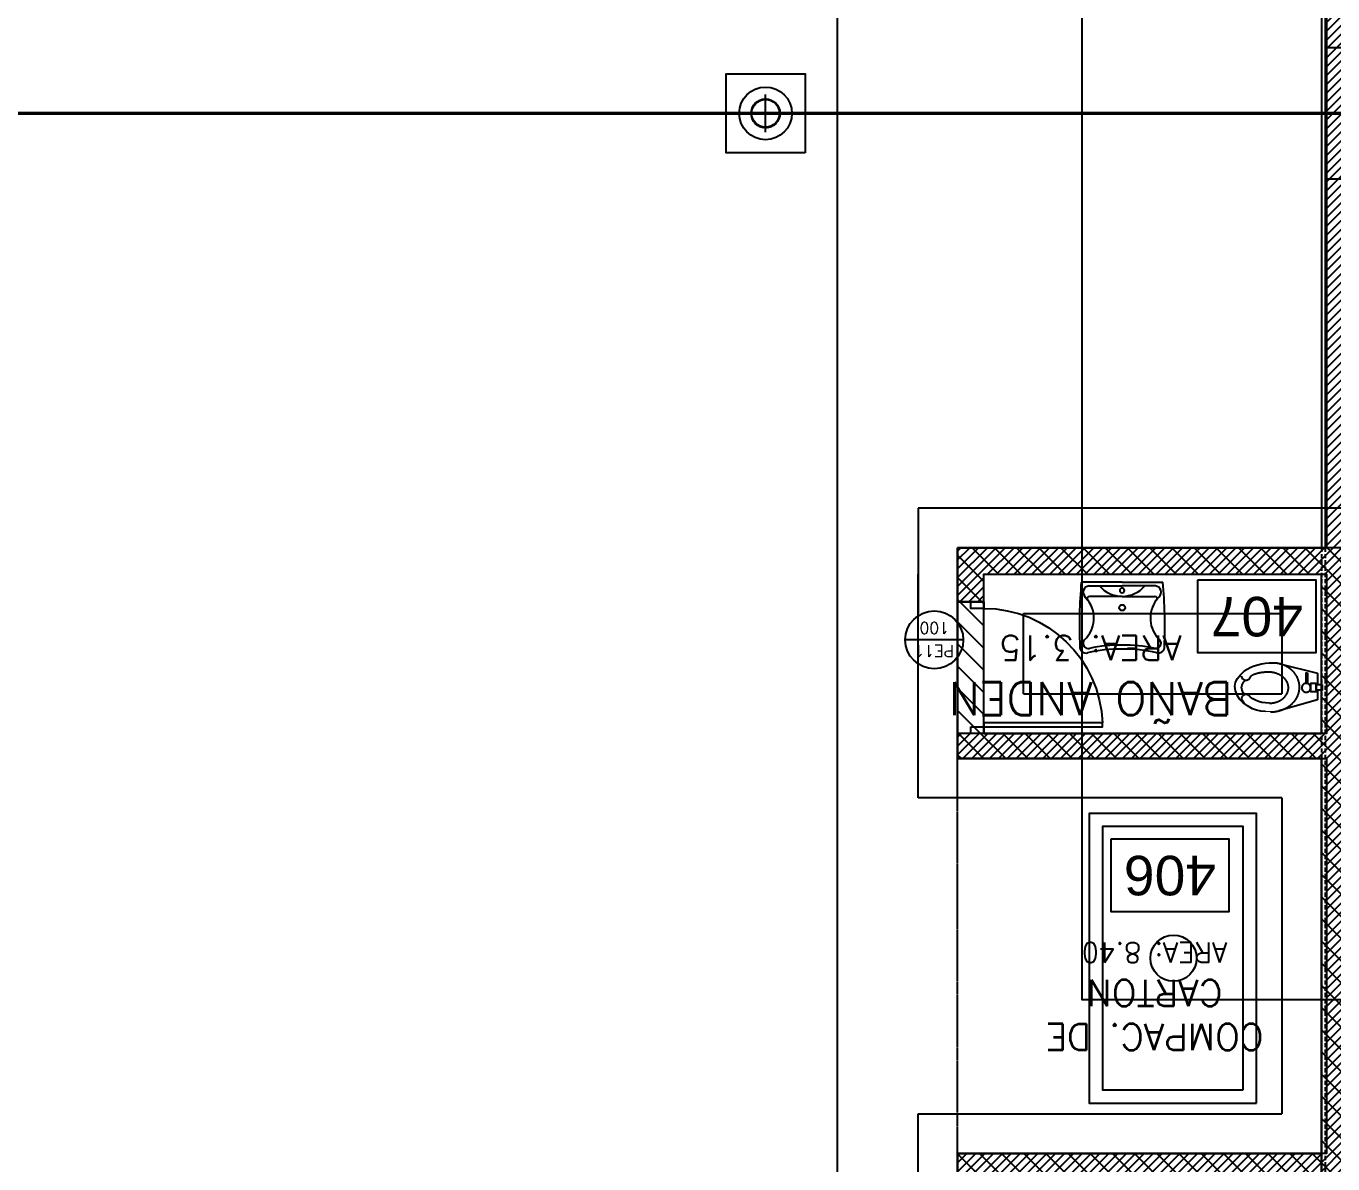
# Model space of a CAD drawing. Header units: millimetres. Extents: x 1478096 to 1808313, y 619971 to 762366.
# Drawn here: x 1515019 to 1524942, y 675848 to 684489 of the extents above; entities that cross this region are included whole.
import ezdxf
from ezdxf.enums import TextEntityAlignment as Align

# ---------------------------------------------------------------- set-up
doc = ezdxf.new("R2010")
doc.units = ezdxf.units.MM
doc.header["$LTSCALE"] = 10
for name, pattern in [('CENTERX2', [4, 2.5, -0.5, 0.5, -0.5]), ('DASHED2', [0.375, 0.25, -0.125]), ('HIDDEN2', [4.762499999999999, 3.175, -1.5875])]:
    doc.linetypes.add(name, pattern=pattern)
for name, color, linetype in [('0-superficies', 7, 'Continuous'), ('0_Estructura', 251, 'Continuous'), ('A-HATCH-BLOQUE', 241, 'Continuous'), ('AR-MURO DE BLOQUE', 134, 'Continuous'), ('AR-PROYECCION', 200, 'DASHED2'), ('CA-PUERTAS', 8, 'Continuous'), ('COSTAN-CAM-EJES', 251, 'CENTERX2'), ('DC-ARQ-0 TEXTOS', 7, 'Continuous'), ('DC-ARQ-CHAPA', 7, 'Continuous'), ('DC-ARQ-EQUIP. SANITARIO', 40, 'Continuous'), ('DC-ARQ-MURO BLOQUE', 181, 'Continuous'), ('DC-ARQ-VEREDAS Y URBAN', 9, 'Continuous'), ('EQ-FIJO', 251, 'Continuous'), ('TXT CARPINTERIAS', 2, 'Continuous')]:
    doc.layers.add(name, color=color, linetype=linetype)
doc.layers.add('DC-SUP- UTILES', color=2, linetype='Continuous', plot=False)
doc.styles.add('ROMANS', font='romans')
doc.styles.get("Standard").update_dxf_attribs({"font": 'ARIAL.TTF'})
pattern_1 = [(134.9999999999999, (939091.9659762282, 2624147.768454446), (-84.18990113502338, -84.18990113502322), [])]

# ---------------------------------------------------------------- blocks, each defined once
blk = doc.blocks.new('O-BASE_F (3)$0$Baño Discapacitado Bacha')
at = {"lineweight": 0}
for p, q in [((-0.01009767992206889, -0.004183808422396851), (-0.01009767992206889, 0.3058161915775486)), ((-0.1236981825385328, 0.275475146379847), (-0.1458981299284687, 0.2577573192692739)), ((-0.1185358972235235, -0.003966095260295788), (-0.1185358972235235, 0.2444484681904555)), ((-0.03926434658831113, 0.247965698459609), (-0.03926434658831113, -0.003966095260295788)), ((-0.1185358972235235, -0.004401521584497914), (-0.1185358972235235, -0.2528160850350218)), ((-0.03926434658831113, -0.2563333153044027), (-0.03926434658831113, -0.004401521584497914)), ((-0.01009767992206889, -0.004183808422396851), (-0.01009767992206889, -0.3141838084223423)), ((-0.1236981825385328, -0.2838427632244134), (-0.1458981299284687, -0.2661249361140676))]:
    blk.add_line(p, q, dxfattribs=at)
blk.add_circle((-0.2045421243666397, -0.003966095260295788), 0.0225, dxfattribs=at)
for centre, radius, start, end in [((-0.5021435002544195, 0.2700317897346736), 0.0473698431747369, 84.70168588054595, 193.4937682878212), ((-0.3431359356437724, -3.510095561834589), 3.830417338829238, 85.01208133904015, 92.31365073306131), ((-1.496239526068052, 0.02122449406436999), 0.9774979946969004, 358.5424450399726, 14.10340109882698), ((-0.4746368405750445, 0.2517710390661136), 0.03966625774218341, 48.03370778292744, 192.1111006386721), ((-1.510610264334559, 0.0203036510249035), 1.021852090147631, 358.5901498086089, 12.61349995471661), ((-0.2842105782339104, 0.4340023078229365), 0.2240371159985904, 222.9807491075679, 308.1238937002748), ((-0.1354536923760179, 0.2444484681904555), 0.01691779515256349, 359.9999999999479, 128.1238937002586), ((-0.08764164165415878, 0.2428125813693782), 0.04865097423090714, 6.080181261685122, 137.8274903609295), ((0.1074460715873329, -0.003966095260295788), 0.2259819688109165, 130.4822871148936, 180), ((-0.0737290331632039, -0.003966095260295788), 0.0175, 0, 180), ((-1.496239526068052, -0.02915668458496157), 0.9774979946969004, 345.896598901173, 1.457554960027458), ((-1.510610264334559, -0.0286712678696972), 1.021852090147631, 347.3865000452834, 1.409850191391019), ((-1.591834790808775, 0.01006125386919621), 1.1020253734759, 359.2593594497787, 359.2650195189402), ((0.1074460715873329, -0.004401521584497914), 0.2259819688109201, 180, 229.5177128851064), ((-0.0737290331632039, -0.003966095260295788), 0.0175, 180, 0), ((-0.5021435002544195, -0.2783994065792399), 0.04736984317472949, 166.5062317121788, 275.2983141194541), ((-0.4746368405750445, -0.26013865591068), 0.03966625774219033, 167.8888993613342, 311.9662922170726), ((-0.2842105782339104, -0.4423699246675028), 0.224037115998592, 51.87610629972513, 137.0192508924321), ((-0.1354536923760179, -0.2528160850350218), 0.01691779515256555, 231.8761062997414, 5.211020790109826e-11), ((-0.08764164165415878, -0.2511801982139445), 0.04865097423090451, 222.1725096390681, 353.9198187383149), ((-0.3431359356437724, 3.501727944989796), 3.830417338829239, 267.6863492669387, 274.9879186609598)]:
    blk.add_arc(centre, radius, start, end, dxfattribs=at)
blk = doc.blocks.new('O-BASE_F (3)$0$Inodoro')
at = {"linetype": 'Continuous', "lineweight": 5}
for p, q in [((0.02071697088740621, 0.09221148387405265), (0.3146553864652333, 0.1771911161320077)), ((0.3774760822823282, 0.184515744397288), (0.4141717511239449, 0.1829132809784824)), ((0.3853909359359022, 0.1181933869747809), (0.4140869151658535, 0.1167132597907994)), ((0.4140869151658535, 0.1167132597907994), (0.4419756381109892, 0.1126353764029773)), ((0.4141717511239449, 0.1829132809784824), (0.44985904762882, 0.178313621330517)), ((0.4419756381109892, 0.1126353764029773), (0.4681568290711766, 0.1058622500713682)), ((0.44985904762882, 0.178313621330517), (0.4833385348898673, 0.1709201151675188)), ((0.4681568290711766, 0.1058622500713682), (0.4918313287880665, 0.09669611328911287)), ((0.4833385348898673, 0.1709201151675188), (0.5135104964019774, 0.1608358333856472)), ((0.5135104964019774, 0.1608358333856472), (0.5512492025636675, 0.1388303781916989)), ((0.5512492025636675, 0.1388303781916989), (0.5844826213159422, 0.1149374947544857)), ((0.5590346533564343, 0.133608620250186), (0.5762924255493544, 0.1184603761531093)), ((0.5762924255493544, 0.1184603761531093), (0.5877502203483118, 0.1033283261088513)), ((0.5844826213159422, 0.1149374947544857), (0.6115054543365659, 0.0872619370121015)), ((0.5877502203483118, 0.1033283261088513), (0.590937364316801, 0.09871940938791113)), ((0.02051761651330253, 0.02081176216159975), (0.02071697088740621, 0.09221148387405265)), ((0.4918313287880665, 0.09669611328911287), (0.5122002572106794, 0.08553919815966537)), ((0.5122002572106794, 0.08553919815966537), (0.5286641750934677, 0.07259317915031716)), ((0.5286641750934677, 0.07259317915031716), (0.538435657700802, 0.0623658565406231)), ((0.5424241945903532, 0.05825470420842294), (0.5384353784929772, 0.06226585693036668)), ((0.5469152424013828, 0.05504215232940624), (0.5424241945903532, 0.05825470420842294)), ((0.5520088007441473, 0.05272792169569129), (0.5469152424013828, 0.05504215232940624)), ((0.5574045915800525, 0.05121285032049627), (0.5520088007441473, 0.05272792169569129)), ((0.5630031737146055, 0.05069721663210203), (0.5574045915800525, 0.05121285032049627)), ((0.568604547927066, 0.05118157904610143), (0.5630031737146055, 0.05069721663210203)), ((0.5740087149972624, 0.05266649597814421), (0.568604547927066, 0.05118157904610143)), ((0.5790151172889182, 0.05495252662336725), (0.5740087149972624, 0.05266649597814421)), ((0.5740087149972624, 0.05266649597814421), (0.5840723786167246, 0.03963834665825061)), ((0.5836240340098584, 0.05813967059191327), (0.5790151172889182, 0.05495252662336725)), ((0.5876351867317453, 0.06212848668928928), (0.5836240340098584, 0.05813967059191327)), ((0.5840723786167246, 0.03963834665825061), (0.5935167792360971, 0.01971189947852281)), ((0.5908480178186437, 0.0667195341105753), (0.5876351867317453, 0.06212848668928928)), ((0.5931619692445338, 0.0717130928431402), (0.5908480178186437, 0.0667195341105753)), ((0.590937364316801, 0.09871940938791113), (0.5932233949621377, 0.0937130070962553)), ((0.594677040619672, 0.07710888367904545), (0.5931619692445338, 0.0717130928431402)), ((0.5932233949621377, 0.0937130070962553), (0.5947083118941237, 0.08830884002611583)), ((0.5935167792360971, 0.01971189947852281), (0.5967592495658209, -0.0008972340888817598)), ((0.5951926743081231, 0.0827074658135416), (0.594677040619672, 0.07710888367904545)), ((0.5947083118941237, 0.08830884002611583), (0.5951926743081231, 0.0827074658135416)), ((0.6115054543365659, 0.0872619370121015), (0.631319939185687, 0.05660649392461892)), ((0.631319939185687, 0.05660649392461892), (0.6434291490979831, 0.02407255724364177)), ((0.6434291490979831, 0.02407255724364177), (0.6475353189048292, -0.009539038525360866)), ((0.02015408794841278, -0.1093877303728163), (0.02039336903908406, -0.02368806439585569)), ((0.5363738110087297, -0.06722889179962976), (0.5364743690346359, -0.06702917178694179)), ((0.5364743690346359, -0.06702917178694179), (0.5380805053702034, -0.0648336476865552)), ((0.5380805053702034, -0.0648336476865552), (0.5420916580922039, -0.06084483158917919)), ((0.5420916580922039, -0.06084483158917919), (0.5466005752028877, -0.05765740841275147)), ((0.5466005752028877, -0.05765740841275147), (0.5517072563125112, -0.05527165736515371)), ((0.5517072563125112, -0.05527165736515371), (0.5571111441748826, -0.05388674004331051)), ((0.5571111441748826, -0.05388674004331051), (0.5627125183874568, -0.0534023776293111)), ((0.5627125183874568, -0.0534023776293111), (0.5683111005218962, -0.05391801131770535)), ((0.5683111005218962, -0.05391801131770535), (0.5737071705657399, -0.0553330830827008)), ((0.583046781826738, -0.04115910475445617), (0.5709091359335616, -0.05462526799237821)), ((0.5737071705657399, -0.0553330830827008), (0.5787004500904231, -0.0577470341188473)), ((0.6040892259946986, -0.09761807698572511), (0.5784167317431184, -0.1235464984499117)), ((0.5787004500904231, -0.0577470341188473), (0.5832914975115955, -0.06095986520568886)), ((0.5932020256069563, -0.02138738191513312), (0.583046781826738, -0.04115910475445617)), ((0.5832914975115955, -0.06095986520568886), (0.5872803136089715, -0.0649710179276326)), ((0.5872803136089715, -0.0649710179276326), (0.5904677367855129, -0.0694799350383164)), ((0.5904677367855129, -0.0694799350383164), (0.5927534882227974, -0.07458633694022865)), ((0.5927534882227974, -0.07458633694022865), (0.594238405154897, -0.07999050401031127)), ((0.5967592495658209, -0.0008972340888817598), (0.5932020256069563, -0.02138738191513312)), ((0.594238405154897, -0.07999050401031127), (0.5949182994644389, -0.0871924304023537)), ((0.6278670326001929, -0.06978435797861948), (0.6040892259946986, -0.09761807698572511)), ((0.6425499004141102, -0.04012523807671187), (0.6278670326001929, -0.06978435797861948)), ((0.6475353189048292, -0.009539038525360866), (0.6425499004141102, -0.04012523807671187)), ((0.3060561313454855, -0.1806862691290121), (0.02015408794841278, -0.1093877303728163))]:
    blk.add_line(p, q, dxfattribs=at)
for points in [[(-0.01610648869905162, -0.02358615354631866), (-0.01598224122494685, 0.02091367301119362), (0.03161757325005965, 0.02078077009502977), (0.03149332577595487, -0.02371905646242567)], [(0.03146680103418475, -0.03321901943536432), (0.03165303264154318, 0.03348072059571905), (0.0718528759585979, 0.03336847905728746), (0.07166664435135317, -0.03333126097379591)], [(0.09634485630272138, -0.112800474249525), (0.09656654730144965, -0.03340078371775235), (0.1076665040383205, -0.03343177578432233), (0.1074448130394785, -0.112831466316095)]]:
    blk.add_lwpolyline(points, close=True, dxfattribs=at)
blk.add_arc((0.3632537577881294, 0.2123555627608198), 0.3989210699960086, 269.2511450207348, 302.6420974404774, dxfattribs=at)
for points, knots in [([(0.3774760822823282, 0.184515744397288), (0.318476312239909, 0.1846804770034396), (0.267406569461059, 0.1597729706195423), (0.2163368266823227, 0.134865464235645), (0.1867159050766531, 0.09159799949901526), (0.1570949834710973, 0.04833053476238547), (0.1569551003597098, -0.00176926996863358)], [0, 0, 0, 0.3554765225139795, 0.3554765225139795, 0.6891774112395751, 0.6891774112395751, 1, 1, 1]), ([(0.3853909359359022, 0.1181933869747809), (0.3467910863826091, 0.1183011611882989), (0.3133469621245695, 0.1025444783725789), (0.2799028378665298, 0.08678779555685878), (0.260575991144151, 0.0592916504381833), (0.2412491444218858, 0.03179550531950781), (0.2411606355469758, 9.562887294123357e-05)], [0, 0, 0, 0.359702260101416, 0.359702260101416, 0.6936552288790401, 0.6936552288790401, 1, 1, 1]), ([(0.2411606355469758, 9.562887294123357e-05), (0.2410729642955403, -0.03130424874291293), (0.2616969390920758, -0.05856193874461724), (0.2823209138886114, -0.08581962874637838), (0.3181269385344194, -0.1016196635531514), (0.3539329631803412, -0.1174196983598677), (0.3953328018203592, -0.1175352903919702)], [0, 0, 0, 0.2951645171407069, 0.2951645171407069, 0.6297846554620834, 0.6297846554620834, 1, 1, 1]), ([(0.1569551003597098, -0.00176926996863358), (0.1568171717030964, -0.05116907742791454), (0.1836978447346382, -0.09394429710891927), (0.2105785177662938, -0.1367195167899808), (0.2573093710309422, -0.1615500897733), (0.3040402242957043, -0.1863806627566191), (0.3580400138260984, -0.1865314349724372)], [0, 0, 0, 0.3208502575349554, 0.3208502575349554, 0.6542948608042036, 0.6542948608042036, 1, 1, 1]), ([(0.3855331192244194, -0.1174079284166396), (0.4260329613722433, -0.1175210075784889), (0.4610018112825855, -0.1108186172106116), (0.4959706611928141, -0.1041162268427911), (0.5162535287879564, -0.09237281241519213), (0.5365363963830987, -0.08062939798759317), (0.5365743686447786, -0.06702945099476665)], [0, 0, 0, 0.4506196912288224, 0.4506196912288224, 0.7981051594547316, 0.7981051594547316, 1, 1, 1])]:
    blk.add_open_spline(points, degree=2, knots=knots, dxfattribs=at)
blk.add_open_spline([(0.07707233837072636, -0.01530258428391562), (0.07256409320814328, -0.007494074609212475), (0.07256409320814328, 0.01053890604134722), (0.08158058353342312, 0.02615592539075351), (0.09719760288282941, 0.0351724157160902), (0.1152305835333891, 0.0351724157160902), (0.1308476028827954, 0.02615592539075351), (0.1398640932080752, 0.01053890604134722), (0.1398640932080752, -0.007494074609212475), (0.1308476028827954, -0.02311109395861877), (0.1152305835333891, -0.03212758428395546), (0.09719760288282941, -0.03212758428395546), (0.08158058353342312, -0.02311109395861877), (0.07707233837072636, -0.01530258428391562)], degree=2, dxfattribs=at)
blk = doc.blocks.new('PUERTA 0.9')
for points in [[(2727.54958699661, 572.2546415263231), (2727.449587030609, 572.2546415263231), (2727.449587030609, 572.2046414583241), (2727.54958699661, 572.2046414583241)], [(2727.449586996611, 571.3046397349382), (2726.549586996611, 571.3046397349382), (2726.549586996611, 571.3346403837155), (2727.449586996611, 571.3346403837155)], [(2727.54958699661, 571.3046414583241), (2727.449587030609, 571.3046414583241), (2727.449587030609, 571.2546413903251), (2727.54958699661, 571.2546413903251)]]:
    blk.add_lwpolyline(points, close=True)
blk.add_arc((2727.449946845802, 571.3037519966799), 0.9008895328028913, 90.02277277378853, 178.0351409134095)
blk = doc.blocks.new('SIMB-CAR')
blk.add_line((-0.5, 0), (0.5, 0))
blk.add_circle((0, 0), 0.5)
at = {"style": 'ROMANS'}
for tag, p in [('TIPO', (0, 0.1917687192590165)), ('NUMERO', (0, -0.2054664849201799))]:
    blk.add_attdef(tag, text='', height=0.2, dxfattribs=at).set_placement(p, align=Align.MIDDLE)

msp = doc.modelspace()

# ---------------------------------------------------------------- hatches: boundary and pattern name
at = {"layer": '0_Estructura'}
h = msp.add_hatch(dxfattribs=at)
h.set_pattern_fill('ANSI31', color=256, scale=2, angle=-198.0232727013182, style=0)
h.set_pattern_definition([(206.9767272986817, (3160024.508934356, 714504.7894195309), (2.880541283471867, -5.659061928819497), [])])
h.paths.add_polyline_path([(1520529.493792742, 683860.5357257009, 1), (1520738.698595075, 683792.4670054178, 1)])
h.paths.add_polyline_path([(1520534.058261157, 683859.0505899853, 1), (1520734.134126661, 683793.9521411329, 1)], flags=16)
h = msp.add_hatch(dxfattribs=at)
h.set_pattern_fill('ANSI31', color=256, scale=2, angle=-180, style=0)
h.set_pattern_definition([(224.9999999999999, (3070089.167293148, 1220232.195650204), (4.490128060534571, -4.490128060534581), [])])
h.paths.add_polyline_path([(1520524.097134246, 683826.5018865288, 1), (1520744.097134246, 683826.5018865288, 1)])
h.paths.add_polyline_path([(1520528.897134246, 683826.5018865288, 1), (1520739.297134246, 683826.5018865288, 1)], flags=16)
h = msp.add_hatch(dxfattribs=at)
h.set_pattern_fill('ANSI31', color=256, scale=37.5, angle=89.99999999999997, style=0)
h.set_pattern_definition(pattern_1)
h.paths.add_polyline_path([(1516295.045259116, 663826.4697496113), (1525055.045807571, 663826.4704258811), (1525055.0458034, 665324.1853963588), (1524889.540582046, 665324.1853963588), (1524889.540582046, 665824.1853963593), (1524855.045802007, 665824.1853963598), (1524855.045807015, 664026.4704104409), (1516495.045382077, 664026.4697650512), (1516495.046487323, 665824.1853963593), (1516295.046487324, 665824.1853963593)])
h.paths.add_polyline_path([(1516295.046487324, 665824.1853963593), (1516495.046487324, 665824.1853963598), (1516495.048333146, 668826.4704289684), (1517495.04820264, 668826.4704289684), (1517495.048270669, 672926.4703895398), (1524855.045782223, 672926.4702755779), (1524855.045802007, 665824.1853963593), (1524889.540582047, 665824.1853963593), (1524889.540582047, 666324.1853963588), (1525055.045800614, 666324.1853963588), (1525055.045781666, 673126.4702724809), (1525055.045781666, 674325.3433864609), (1524889.540582047, 674325.3433864609), (1524889.540582047, 674825.3433864614), (1524855.045781666, 674825.3433864614), (1524855.045781666, 673126.4702755777), (1517295.048273988, 673126.470392637), (1517295.048205959, 669026.4704289682), (1516295.048456108, 669026.4704289682)])
h.paths.add_polyline_path([(1522092.046141582, 675726.4702749588), (1524855.045781666, 675726.4702749588), (1524855.045781665, 675926.4702749585), (1522092.046141582, 675926.4702749585)], flags=17)
h.paths.add_polyline_path([(1524855.045781667, 679116.4702749591), (1522092.046141582, 679116.4702749591), (1522092.046141582, 678926.4702749585), (1524855.045781666, 678926.4702749585), (1524855.045781666, 674825.3433864614), (1524889.540582047, 674825.3433864614), (1524889.540582047, 675325.3433864609), (1525055.045781666, 675325.3433864609), (1525055.045781666, 680527.0605796438), (1522092.044517029, 680527.0605796438), (1522092.06540618, 680326.7445736863), (1524855.045781666, 680327.0327000157)])
h = msp.add_hatch(dxfattribs=at)
h.set_pattern_fill('ANSI31', color=256, scale=37.5, angle=89.99999999999997, style=0)
h.set_pattern_definition(pattern_1)
h.paths.add_polyline_path([(1522092.046141582, 679116.4702749591), (1522292.046141607, 679116.4702749591), (1522292.065406538, 680326.7654298845), (1522092.065406181, 680326.7445736863)])
at = {"layer": 'A-HATCH-BLOQUE'}
h = msp.add_hatch(dxfattribs=at)
h.set_pattern_fill('ANSI31', color=256, scale=15, angle=180)
h.set_pattern_definition([(225, (3172020.148532705, 1376323.113530791), (33.67596045400932, -33.67596045400933), [])])
h.paths.add_polyline_path([(1517495.030528096, 669026.4508262458), (1517495.030528096, 669301.0676138116), (1517295.033492334, 669301.0676138116), (1517295.033487777, 669026.4508262458), (1516295.033737926, 669026.4508262458), (1516295.030540936, 664046.4508262463), (1516295.030540935, 663826.450146889), (1518734.535186582, 663826.450826247), (1518734.535186582, 664026.4508262458), (1516495.030528096, 664026.4508262458), (1516495.030528096, 668826.4508262451), (1524895.031867915, 668826.4508262461), (1524895.031867915, 665076.4507200834), (1523095.04034567, 665076.4507200834), (1523095.04034567, 664026.4508262458), (1520734.535186581, 664026.4508262458), (1520734.535186581, 663826.450826247), (1523347.080676383, 663826.4508344906), (1523347.080676383, 664026.4508344905), (1523295.04034948, 664026.4508262458), (1523295.04034948, 664876.4508262463), (1524895.031867915, 664876.5222523904), (1524895.031867915, 664026.4508262458), (1524847.080674184, 664026.449798023), (1524847.080674184, 663826.4497980241), (1525095.036690969, 663826.450826247), (1525095.036690969, 664026.4508262458), (1525095.036690969, 669026.4508262458), (1525095.031064275, 680327.0408092627), (1532495.032876888, 680327.0358577862), (1532495.032814765, 681907.0366465127), (1532295.032815085, 681907.0366386492), (1532295.032869065, 680527.035996141), (1529200.030077325, 680527.0381510224), (1529200.029831882, 681842.0390161251), (1529000.029832202, 681842.0390082616), (1529000.029883639, 680527.0382893773), (1525095.031063486, 680527.0409434612), (1525095.031063486, 685037.4929173373), (1524895.031063486, 685037.4929173391), (1524895.031063486, 684966.128801731), (1524895.031061933, 680527.0409769216), (1522092.029798848, 680527.0409769216), (1522092.029798848, 680116.4506779556), (1522292.053337891, 680116.4506779556), (1522292.053337891, 680326.7458274382), (1524895.031867915, 680327.0172686167), (1524895.031867915, 679116.4506722367), (1522092.031423401, 679116.4506722367), (1522092.031423401, 678926.4506722363), (1524895.031867915, 678926.4506722363), (1524895.031867915, 675926.4506722363), (1522092.031423401, 675926.4506722363), (1522092.031423401, 675726.4506722364), (1524895.031867915, 675726.4506722364), (1524895.031867915, 673126.450672236), (1522092.069659549, 673126.4507156372), (1522092.069659549, 672926.4508262455), (1523695.032176038, 672926.4508262455), (1524895.031867915, 672926.4506722363), (1524895.031867915, 669026.450826245)])

# ---------------------------------------------------------------- linework, layer by layer
at = {"linetype": 'Continuous', "lineweight": 5}
msp.add_line((1524468.519872987, 679280.5956155886), (1524431.824204146, 679282.1980790073), dxfattribs=at)
at = {"layer": '0-superficies'}
msp.add_lwpolyline([(1641041.817012486, 738426.9620846058), (1522042.066269117, 738427.0200825318), (1522042.063457301, 735317.0411377781), (1506281.021389075, 735317.0577680174), (1506244.74336783, 735317.0554205623), (1506244.899767644, 725919.2007196081), (1515007.623648283, 725919.2007196081), (1515007.623648283, 729331.1388270991), (1524854.996140494, 729331.1388288363), (1524854.996140494, 680527.0605796437), (1522092.044517029, 680527.0605796439), (1522092.044517029, 678926.4702749584), (1524855.045781666, 678926.4702749586), (1524855.045691859, 673126.4702755781), (1517295.033555806, 673126.4507899147), (1517295.033555806, 669026.4704289681), (1516295.033737926, 669026.4508262458), (1516295.045259116, 663826.4697496115), (1524855.031063484, 663826.4498309928), (1524855.031063484, 647228.1494808745), (1641041.817012486, 647228.170466709)], dxfattribs=at)
at = {"layer": '0_Estructura'}
for p, q in [((1520634.097134246, 683682.8111739121), (1520634.097134246, 683970.1925991456)), ((1520490.406421629, 683826.5018865288), (1520777.787846863, 683826.5018865288)), ((1525355.045760216, 680827.0605796436), (1521792.013231101, 680827.060579644)), ((1521792.013231101, 680827.060579644), (1521792.096692108, 680026.7132910206)), ((1525055.045781666, 680527.0605796438), (1522092.044517029, 680527.0605796438)), ((1522092.044517029, 680527.0605796438), (1522092.065406181, 680326.7445736863)), ((1521792.04614162, 679116.4750502233), (1521792.065406219, 680326.7493489505)), ((1522092.046141582, 679116.4702749591), (1522092.065406181, 680326.7445736863)), ((1522292.046141607, 679116.4702749591), (1522292.065406538, 680326.7654298845)), ((1522292.065406538, 680326.7654298845), (1524855.045781666, 680327.0327000157)), ((1524855.045781667, 679116.4702749591), (1524855.045781666, 680327.0327000157)), ((1522592.050916909, 679416.4702749592), (1522592.06063181, 680026.7967120524)), ((1522592.06063181, 680026.7967120524), (1524555.045762444, 680027.0014140854)), ((1524555.045762444, 680027.0014140854), (1524555.045764145, 679416.4702749592)), ((1521792.046141583, 678626.4702749589), (1521792.046141582, 679416.4702749592)), ((1522592.050916909, 679416.4702749592), (1524555.045764145, 679416.4702749592)), ((1522092.046141582, 678926.4702749585), (1522092.046141582, 679116.4702749591)), ((1522292.046141607, 679116.4702749591), (1524855.045781667, 679116.4702749591)), ((1524855.045781666, 678926.4702749585), (1522092.046141582, 678926.4702749585)), ((1524855.045781666, 673126.4702724809), (1524855.045781666, 678926.4702749585)), ((1524555.045766345, 678626.4702749584), (1521792.046141583, 678626.4702749589)), ((1524555.045766345, 678626.4702749584), (1524555.04577303, 676226.4702749588)), ((1521792.046141583, 675426.470274959), (1521792.046141582, 676226.4702749583)), ((1521792.046141582, 676226.4702749583), (1524555.04577303, 676226.4702749588)), ((1522092.046141582, 675726.4702749588), (1522092.046141582, 675926.4702749585)), ((1522092.046141582, 675926.4702749585), (1524855.045781666, 675926.4702749585))]:
    msp.add_line(p, q, dxfattribs=at)
for points in [[(1525889.540582047, 683326.5013765633), (1524889.540582047, 683326.5013765633), (1524889.540582047, 684326.5013765633), (1525889.540582047, 684326.5013765633)], [(1520934.096193909, 683526.5013655592), (1520334.096193909, 683526.5013655592), (1520334.096193909, 684126.5013655591), (1520934.096193909, 684126.5013655591)]]:
    msp.add_lwpolyline(points, close=True, dxfattribs=at)
for centre, radius in [((1520634.096193908, 683826.501365559), 200), ((1520634.096212028, 683826.5013765638), 110), ((1520634.097134246, 683826.5018865288), 110), ((1520634.096212028, 683826.5013765638), 105.2), ((1520634.097134246, 683826.5018865288), 105.2)]:
    msp.add_circle(centre, radius, dxfattribs=at)
at = {"layer": 'AR-MURO DE BLOQUE', "color": 7}
msp.add_line((1522292.053337891, 680116.4506779556), (1522092.029798848, 680116.4506779556), dxfattribs=at)
at = {"layer": 'AR-PROYECCION', "color": 8}
msp.add_line((1522092.031423401, 675926.4506722363), (1522092.031423401, 678926.4506722363), dxfattribs=at)
at = {"layer": 'COSTAN-CAM-EJES', "const_width": 25}
msp.add_lwpolyline([(1478108.727728612, 683826.5018975333), (1676824.920195577, 683826.5018975333)], dxfattribs=at)
at = {"layer": 'DC-ARQ-0 TEXTOS'}
for points in [[(1523915.225306756, 680281.440412528), (1523915.225306756, 679731.4404125279), (1524815.225306756, 679731.4404125279), (1524815.225306754, 680281.440412528)], [(1523255.397507585, 678314.6359043354), (1523255.397507585, 677764.6359043353), (1524155.397507584, 677764.6359043353), (1524155.397507583, 678314.6359043354)]]:
    msp.add_lwpolyline(points, close=True, dxfattribs=at)
at = {"layer": 'DC-ARQ-CHAPA'}
for p, q in [((1524855.031063485, 684966.1078158957), (1524855.031063484, 680527.0409769216)), ((1524885.031063485, 684966.1078158957), (1524885.031063485, 680527.0409769216))]:
    msp.add_line(p, q, dxfattribs=at)
at = {"layer": 'DC-ARQ-CHAPA', "linetype": 'HIDDEN2'}
for p, q in [((1524855.031063485, 680527.0409769216), (1524855.03115214, 663826.4499553976)), ((1524885.031063485, 680527.0409769216), (1524885.031152141, 663826.4499553976))]:
    msp.add_line(p, q, dxfattribs=at)
at = {"layer": 'DC-ARQ-EQUIP. SANITARIO'}
for p, q in [((1523342.034930792, 680266.4476002534), (1523032.034930792, 680266.4476002534)), ((1523342.034930792, 680266.4476002534), (1523652.034930791, 680266.4476002534)), ((1523089.88542391, 680237.2809335871), (1523341.81721763, 680237.2809335871)), ((1523594.184437674, 680237.2809335871), (1523342.252643954, 680237.2809335871)), ((1523062.37597599, 680152.8470976369), (1523080.0938031, 680130.6471502463)), ((1523341.81721763, 680158.0093829513), (1523093.402654179, 680158.0093829513)), ((1523342.252643954, 680158.0093829513), (1523590.667207405, 680158.0093829513)), ((1523621.693885593, 680152.8470976369), (1523603.976058484, 680130.6471502463)), ((1524241.906729274, 679562.7294369711), (1524267.579223526, 679588.6578584355)), ((1524539.939823924, 679645.7976291146), (1524825.841867321, 679574.4990903583)), ((1524825.841867321, 679574.4990903583), (1524825.60258623, 679488.7994243815)), ((1524198.460636364, 679474.6503985112), (1524203.446054855, 679505.2365980624)), ((1524202.566806172, 679441.0388027424), (1524198.460636364, 679474.6503985112)), ((1524203.446054855, 679505.2365980624), (1524218.128922669, 679534.8957179645)), ((1524218.128922669, 679534.8957179645), (1524241.906729274, 679562.7294369711)), ((1524249.236705703, 679466.0085940746), (1524252.793929663, 679486.4987419011)), ((1524251.757550115, 679545.1018639957), (1524251.077655805, 679552.3037903883)), ((1524253.242467046, 679539.6976969256), (1524251.757550115, 679545.1018639957)), ((1524252.793929663, 679486.4987419011), (1524262.949173443, 679506.2704647403)), ((1524255.528218483, 679534.5912950239), (1524253.242467046, 679539.6976969256)), ((1524258.715641661, 679530.0823779132), (1524255.528218483, 679534.5912950239)), ((1524262.704457758, 679526.0712251917), (1524258.715641661, 679530.0823779132)), ((1524267.295505179, 679522.8583941049), (1524262.704457758, 679526.0712251917)), ((1524262.949173443, 679506.2704647403), (1524275.086819335, 679519.7366279778)), ((1524272.288784703, 679520.4444430688), (1524267.295505179, 679522.8583941049)), ((1524277.684854747, 679519.0293713036), (1524272.288784703, 679520.4444430688)), ((1524283.283436882, 679518.5137376153), (1524277.684854747, 679519.0293713036)), ((1524288.884811094, 679518.9981000291), (1524283.283436882, 679518.5137376153)), ((1524294.288698957, 679520.383017351), (1524288.884811094, 679518.9981000291)), ((1524299.395380066, 679522.7687683988), (1524294.288698957, 679520.383017351)), ((1524303.904297177, 679525.9561915752), (1524299.395380066, 679522.7687683988)), ((1524307.915449899, 679529.9450076724), (1524303.904297177, 679525.9561915752)), ((1524309.521586234, 679532.1405317724), (1524307.915449899, 679529.9450076724)), ((1524309.62214426, 679532.3402517857), (1524309.521586234, 679532.1405317724)), ((1524214.676016083, 679408.5048660614), (1524202.566806172, 679441.0388027424)), ((1524234.490500933, 679377.8494229733), (1524214.676016083, 679408.5048660614)), ((1524261.513333953, 679350.1738652309), (1524234.490500933, 679377.8494229733)), ((1524252.479176033, 679445.399460507), (1524249.236705703, 679466.0085940746)), ((1524250.803280961, 679382.4038941726), (1524251.31891465, 679388.0024763063)), ((1524251.287643375, 679376.8025199594), (1524250.803280961, 679382.4038941726)), ((1524252.772560307, 679371.3983528893), (1524251.287643375, 679376.8025199594)), ((1524251.31891465, 679388.0024763063), (1524252.833986025, 679393.3982671429)), ((1524261.923576653, 679425.4730133277), (1524252.479176033, 679445.399460507)), ((1524255.058590952, 679366.3919505976), (1524252.772560307, 679371.3983528893)), ((1524252.833986025, 679393.3982671429), (1524255.147937451, 679398.3918258752)), ((1524255.147937451, 679398.3918258752), (1524258.360768538, 679402.9828732961)), ((1524258.360768538, 679402.9828732961), (1524262.371921259, 679406.9716893942)), ((1524271.987240272, 679412.4448640074), (1524261.923576653, 679425.4730133277)), ((1524262.371921259, 679406.9716893942), (1524266.980837981, 679410.158833362)), ((1524266.980837981, 679410.158833362), (1524271.987240272, 679412.4448640074)), ((1524271.987240272, 679412.4448640074), (1524277.391407343, 679413.9297809394)), ((1524277.391407343, 679413.9297809394), (1524282.992781555, 679414.414143354)), ((1524282.992781555, 679414.414143354), (1524288.591363689, 679413.8985096648)), ((1524288.591363689, 679413.8985096648), (1524293.987154525, 679412.3834382904)), ((1524293.987154525, 679412.3834382904), (1524299.080712867, 679410.069207656)), ((1524299.080712867, 679410.069207656), (1524303.571760679, 679406.8566557777)), ((1524303.571760679, 679406.8566557777), (1524307.560576777, 679402.8455030554)), ((1524317.331780176, 679392.5181808351), (1524307.560297569, 679402.7455034453)), ((1524333.795698059, 679379.5721618258), (1524317.331780176, 679392.5181808351)), ((1524354.164626481, 679368.4152466963), (1524333.795698059, 679379.5721618258)), ((1524377.839126198, 679359.2491099141), (1524354.164626481, 679368.4152466963)), ((1524825.278984382, 679372.8998761113), (1524531.340568804, 679287.920243854)), ((1524825.478338756, 679444.299597824), (1524825.278984382, 679372.8998761113)), ((1524258.245734921, 679361.7830338768), (1524255.058590952, 679366.3919505976)), ((1524269.70352972, 679346.6509838323), (1524258.245734921, 679361.7830338768)), ((1524294.746752706, 679326.280981794), (1524261.513333953, 679350.1738652309)), ((1524286.961301913, 679331.5027397354), (1524269.70352972, 679346.6509838323)), ((1524332.485458867, 679304.2755266002), (1524294.746752706, 679326.280981794)), ((1524362.657420379, 679294.1912448183), (1524332.485458867, 679304.2755266002)), ((1524396.136907641, 679286.7977386556), (1524362.657420379, 679294.1912448183)), ((1524404.020317158, 679352.4759835824), (1524377.839126198, 679359.2491099141)), ((1524431.824204146, 679282.1980790073), (1524396.136907641, 679286.7977386556)), ((1524431.909040103, 679348.3981001951), (1524404.020317158, 679352.4759835824)), ((1524460.605019334, 679346.9179730106), (1524431.909040103, 679348.3981001951))]:
    msp.add_line(p, q, dxfattribs=at)
for points in [[(1524749.651098967, 679577.911834235), (1524749.429407968, 679498.5121437035), (1524738.329451231, 679498.5431357697), (1524738.55114223, 679577.9428263019)], [(1524814.529154235, 679498.3303794212), (1524814.342922628, 679431.63063939), (1524774.14307931, 679431.7428809287), (1524774.329310918, 679498.44262096)], [(1524862.102443968, 679488.697513532), (1524861.978196495, 679444.1976869744), (1524814.378382019, 679444.330589891), (1524814.502629494, 679488.8304164484)]]:
    msp.add_lwpolyline(points, close=True, dxfattribs=at)
msp.add_circle((1523341.81721763, 680072.0031558082), 22.5, dxfattribs=at)
for centre, radius, start, end in [((1526847.946684204, 679933.409344531, -1.943506440868779e-08), 3830.417338829238, 175.012081339041, 182.3136507330609), ((1519836.12317738, 679933.409344531, -1.943506440868779e-08), 3830.417338829239, 357.6863492669391, 4.987918660958996), ((1523095.038541, 680188.9036385206, -1.943506440868779e-08), 48.65097423090714, 96.08018126168513, 227.8274903609319), ((1523341.81721763, 680383.9913517628, -1.943506440868779e-08), 225.9819688109165, 220.4822871148837, 270), ((1523341.81721763, 680202.816247012, -1.943506440868779e-08), 17.5, 90, 270), ((1523341.81721763, 680202.816247012, -1.943506440868779e-08), 17.5, 270, 90), ((1523342.252643954, 680383.9913517628, -1.943506440868779e-08), 225.9819688109201, 270, 319.5177128851163), ((1523589.031320583, 680188.9036385206, -1.943506440868779e-08), 48.65097423090451, 312.1725096390681, 83.91981873831487), ((1522903.848814546, 679992.3347019409, -1.943506440868779e-08), 224.0371159985905, 312.9807491076136, 38.12389370027287), ((1523093.402654179, 680141.0915877993, -1.943506440868779e-08), 16.91779515256349, 89.99999999994789, 218.1238937002729), ((1523780.221047038, 679992.3347019409, -1.943506440868779e-08), 224.037115998592, 141.8761062997271, 227.0192508923864), ((1523590.667207405, 680141.0915877993, -1.943506440868779e-08), 16.91779515256555, 321.8761062997272, 90.00000000005213), ((1523067.819332635, 679774.401779921, -1.943506440868779e-08), 47.3698431747369, 174.701685880571, 283.4937682878149), ((1523086.080083304, 679801.9084395998, -1.943506440868779e-08), 39.66625774218341, 138.0337077829134, 282.1111006386594), ((1523317.547471345, 678765.9350158407, -1.943506440868779e-08), 1021.852090147631, 88.59014980862854, 102.6134999547166), ((1523366.522390239, 678765.9350158407, -1.943506440868779e-08), 1021.852090147631, 77.38650004528338, 91.40985019137149), ((1523327.7898685, 678684.7104893664, -1.943506440868779e-08), 1102.0253734759, 89.25935944976574, 89.26501951894022), ((1523597.98977828, 679801.9084395998, -1.943506440868779e-08), 39.66625774219033, 257.8888993613406, 41.9662922170866), ((1523616.250528949, 679774.401779921, -1.943506440868779e-08), 47.36984317472949, 256.5062317121851, 5.298314119429007), ((1523316.626628305, 678780.3057541074, -1.943506440868779e-08), 977.4979946969004, 88.54244503995301, 104.1034010988396), ((1523367.007806955, 678780.3057541074, -1.943506440868779e-08), 977.4979946969004, 75.89659890116039, 91.45755496004696), ((1524482.742197481, 679252.7557972249, -1.943506440868779e-08), 398.9210699960086, 89.25114502073478, 122.6420974404683)]:
    msp.add_arc(centre, radius, start, end, dxfattribs=at)
for points, knots in [([(1524460.462836045, 679582.5192884027, -1.943506440868779e-08), (1524419.962993897, 679582.6323675644, -1.943506440868779e-08), (1524384.994143987, 679575.9299771967, -1.943506440868779e-08), (1524350.025294077, 679569.2275868283, -1.943506440868779e-08), (1524329.742426481, 679557.4841724007, -1.943506440868779e-08), (1524309.459558886, 679545.740757973, -1.943506440868779e-08), (1524309.421586624, 679532.1408109809, -1.943506440868779e-08)], [0, 0, 0, 0.4506196912288224, 0.4506196912288224, 0.7981051594547316, 0.7981051594547316, 1, 1, 1]), ([(1524604.835319722, 679465.0157311131, -1.943506440868779e-08), (1524604.922990973, 679496.4156087287, -1.943506440868779e-08), (1524584.299016177, 679523.6732987302, -1.943506440868779e-08), (1524563.675041381, 679550.9309887317, -1.943506440868779e-08), (1524527.869016734, 679566.7310235391, -1.943506440868779e-08), (1524492.062992089, 679582.5310583456, -1.943506440868779e-08), (1524450.663153449, 679582.6466503773, -1.943506440868779e-08)], [0, 0, 0, 0.2951645171407069, 0.2951645171407069, 0.6297846554620834, 0.6297846554620834, 1, 1, 1]), ([(1524689.040854909, 679466.8806299547, -1.943506440868779e-08), (1524689.178783566, 679516.2804374137, -1.943506440868779e-08), (1524662.298110535, 679559.0556570947, -1.943506440868779e-08), (1524635.417437503, 679601.8308767758, -1.943506440868779e-08), (1524588.686584238, 679626.6614497587, -1.943506440868779e-08), (1524541.955730974, 679651.4920227424, -1.943506440868779e-08), (1524487.955941443, 679651.6427949579, -1.943506440868779e-08)], [0, 0, 0, 0.3208502575349554, 0.3208502575349554, 0.6542948608042036, 0.6542948608042036, 1, 1, 1]), ([(1524468.519872987, 679280.5956155886, -1.943506440868779e-08), (1524527.51964303, 679280.4308829824, -1.943506440868779e-08), (1524578.589385808, 679305.3383893663, -1.943506440868779e-08), (1524629.659128587, 679330.2458957502, -1.943506440868779e-08), (1524659.280050192, 679373.5133604865, -1.943506440868779e-08), (1524688.900971798, 679416.7808252238, -1.943506440868779e-08), (1524689.040854909, 679466.8806299547, -1.943506440868779e-08)], [0, 0, 0, 0.3554765225139795, 0.3554765225139795, 0.6891774112395751, 0.6891774112395751, 1, 1, 1]), ([(1524460.605019334, 679346.9179730106, -1.943506440868779e-08), (1524499.204868887, 679346.810198797, -1.943506440868779e-08), (1524532.648993144, 679362.5668816136, -1.943506440868779e-08), (1524566.093117403, 679378.3235644293, -1.943506440868779e-08), (1524585.419964125, 679405.8197095479, -1.943506440868779e-08), (1524604.746810847, 679433.3158546666, -1.943506440868779e-08), (1524604.835319722, 679465.0157311131, -1.943506440868779e-08)], [0, 0, 0, 0.359702260101416, 0.359702260101416, 0.6936552288790401, 0.6936552288790401, 1, 1, 1])]:
    msp.add_open_spline(points, degree=2, knots=knots, dxfattribs=at)
msp.add_open_spline([(1524768.923616898, 679480.41394427, -1.943506440868779e-08), (1524773.431862061, 679472.6054345953, -1.943506440868779e-08), (1524773.431862061, 679454.5724539445, -1.943506440868779e-08), (1524764.415371736, 679438.955434595, -1.943506440868779e-08), (1524748.798352386, 679429.93894427, -1.943506440868779e-08), (1524730.765371735, 679429.93894427, -1.943506440868779e-08), (1524715.148352386, 679438.955434595, -1.943506440868779e-08), (1524706.131862061, 679454.5724539445, -1.943506440868779e-08), (1524706.131862061, 679472.6054345953, -1.943506440868779e-08), (1524715.148352386, 679488.2224539447, -1.943506440868779e-08), (1524730.765371735, 679497.2389442697, -1.943506440868779e-08), (1524748.798352386, 679497.2389442697, -1.943506440868779e-08), (1524764.415371736, 679488.2224539447, -1.943506440868779e-08), (1524768.923616898, 679480.41394427, -1.943506440868779e-08)], degree=2, dxfattribs=at)
at = {"layer": 'DC-ARQ-MURO BLOQUE'}
for p, q in [((1524895.031061933, 685037.4929173391), (1524895.031061933, 680527.0409769216)), ((1522092.029798848, 680116.4506779556), (1522092.029798848, 680527.0409769216)), ((1522092.029798848, 680527.0409769216), (1524895.031061933, 680527.0409769216)), ((1524895.031061933, 680327.017268533), (1524895.031061933, 679116.4506722367)), ((1522092.029798848, 680116.4506779556), (1522292.053337891, 680116.4506779556)), ((1524895.031061933, 678926.4506722363), (1524895.031061933, 675926.4506722363))]:
    msp.add_line(p, q, dxfattribs=at)
msp.add_lwpolyline([(1522292.053337891, 680116.4506779556), (1522292.053337891, 680326.7458274382), (1524895.031867915, 680327.0172686167), (1524895.031867915, 679116.4506722367), (1522092.031423401, 679116.4506722367), (1522092.031423401, 678926.4506722363), (1524895.031867915, 678926.4506722363), (1524895.031867915, 675926.4506722363), (1522092.031423401, 675926.4506722363), (1522092.031423401, 675726.4506722364), (1524895.031867915, 675726.4506722364)], dxfattribs=at)
at = {"layer": 'DC-ARQ-VEREDAS Y URBAN'}
msp.add_line((1521178.055542941, 730654.937612071), (1521178.035482365, 639586.1247788834), dxfattribs=at)
at = {"layer": 'DC-SUP- UTILES'}
msp.add_lwpolyline([(1530978.331518177, 677093.5019289437), (1523038.694384914, 677093.5019289437), (1523038.694384914, 701428.551312546), (1530978.331518177, 701428.551312546)], close=True, dxfattribs=at)
at = {"layer": 'EQ-FIJO', "color": 8}
for points in [[(1524362.031423402, 676309.595534382), (1524362.031423402, 678509.5955343819), (1523092.031423401, 678509.5955343819), (1523092.031423401, 676309.595534382)], [(1524362.031423402, 676309.595534382), (1524362.031423402, 678509.5955343819), (1523092.031423401, 678509.5955343819), (1523092.031423401, 676309.595534382)], [(1524262.031423401, 676409.5955343825), (1524262.031423401, 678409.5955343825), (1523192.031423401, 678409.5955343825), (1523192.031423401, 676409.5955343825)], [(1524262.031423401, 676409.5955343825), (1524262.031423401, 678409.5955343825), (1523192.031423401, 678409.5955343825), (1523192.031423401, 676409.5955343825)]]:
    msp.add_lwpolyline(points, close=True, dxfattribs=at)
msp.add_circle((1523732.150751485, 677409.5955343825), 175.3506017886934, dxfattribs=at)

# ---------------------------------------------------------------- block references
at = {"layer": 'CA-PUERTAS', "color": 8, "xscale": -1000, "yscale": 1000, "zscale": 1000}
msp.add_blockref('PUERTA 0.9', (4249741.640368502, 107861.8092819138), dxfattribs=at)
at = {"layer": 'DC-ARQ-EQUIP. SANITARIO', "extrusion": (0, 0, -1), "xscale": -1000, "yscale": 1000, "zscale": -1000, "rotation": 270}
msp.add_blockref('O-BASE_F (3)$0$Baño Discapacitado Bacha', (-1523337.851122369, 680276.5452801747), dxfattribs=at)
at = {"layer": 'DC-ARQ-EQUIP. SANITARIO', "extrusion": (6.98348358814804e-32, 1.732911120549713e-30, -1), "xscale": -1000, "yscale": 1000, "zscale": -1000, "rotation": 180}
msp.add_blockref('O-BASE_F (3)$0$Inodoro', (-1524845.99595527, 679465.1113599854), dxfattribs=at)
at = {"layer": 'TXT CARPINTERIAS', "xscale": 440.0000000000546, "yscale": 440.0000000000546, "zscale": 440.0000000000546, "rotation": 180}
msp.add_blockref('SIMB-CAR', (1521915.448133528, 679827.6394981855), dxfattribs=at).add_auto_attribs({'NUMERO': '100', 'TIPO': 'PE11'})

# ---------------------------------------------------------------- texts
at = {"layer": 'DC-ARQ-0 TEXTOS', "attachment_point": 5, "rotation": 180}
for s, insert, char_height, width in [('407', (1524365.225306755, 680006.4404125283), 300, 801.4513154334963), ('{\\Fromans|c0;BAÑO ANDEN\\P\\H0.75x;AREA: 3.15}', (1523102.376241446, 679558.4931808868), 250, 3871.147705130397), ('406', (1523705.397507583, 678039.6359043358), 300, 801.4513154334963), ('{\\Fromans|c0;COMPAC. DE \\PCARTON\\P\\H0.75x;AREA: 8.40}', (1523589.02370708, 677119.7242403137), 200, 3964.447306331977)]:
    msp.add_mtext(s, dxfattribs=dict(at, insert=insert, char_height=char_height, width=width))

doc.saveas('drawing.dxf')
